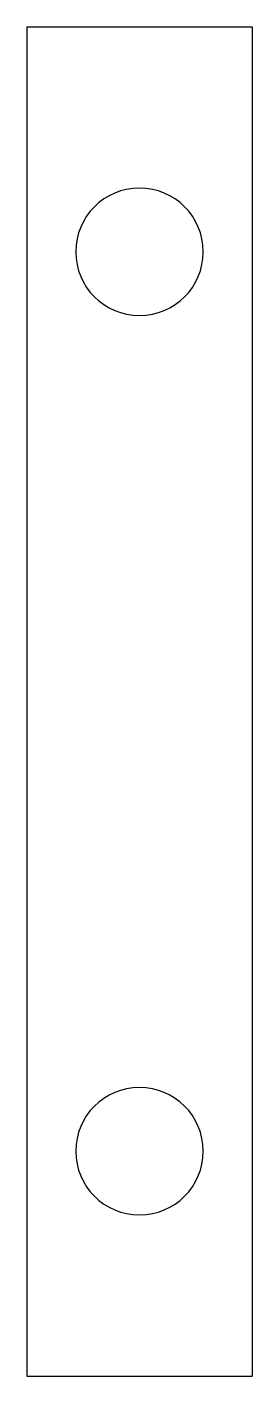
# Model space of a CAD drawing. Header units: millimetres. Extents: x 0 to 6, y 0 to 36.
import ezdxf

# ---------------------------------------------------------------- set-up
doc = ezdxf.new("R2010")
doc.units = ezdxf.units.MM

msp = doc.modelspace()

# ---------------------------------------------------------------- linework, layer by layer
for p, q in [((0, 36, 3), (6, 36, 3)), ((0, 36, 3), (0, 0, 3)), ((6, 36, 3), (6, 0, 3)), ((0, 0, 3), (6, 0, 3))]:
    msp.add_line(p, q)
for centre, start, end in [((3, 30, 3), 90, 270), ((3, 30, 3), -90, 90), ((3, 6, 3), 90, 270), ((3, 6, 3), -90, 90)]:
    msp.add_arc(centre, 1.7, start, end)

doc.saveas('drawing.dxf')
